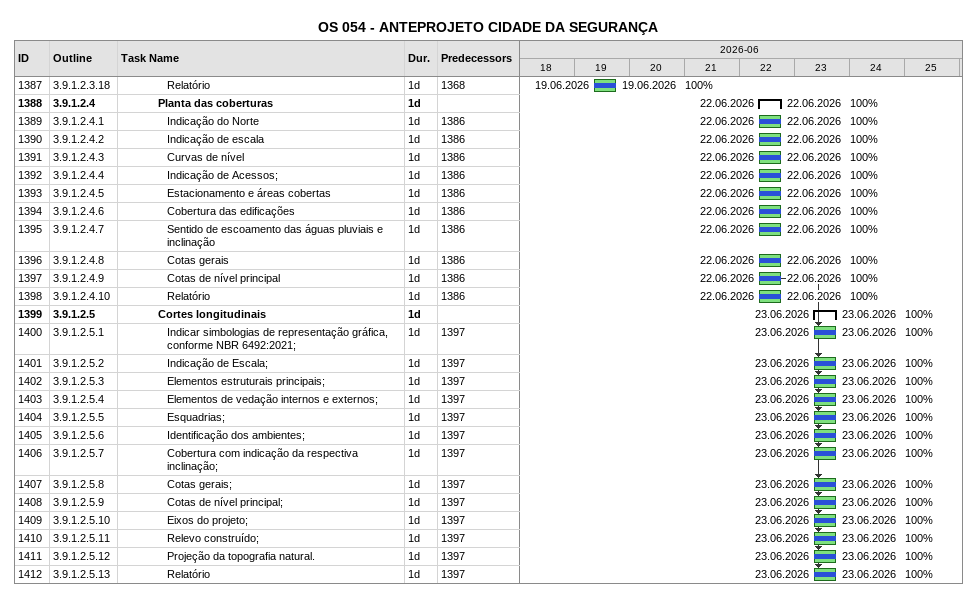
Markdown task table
OS 054 - ANTEPROJETO CIDADE DA SEGURANÇA

| ID | WBS | Task | Duration | Start | Finish | Predecessors | % complete |
|---|---|---|---|---|---|---|---|
| 1387 | 3.9.1.2.3.18 | Relatório | 1d | 2026-06-19 | 2026-06-19 | 1368 | 100 |
| 1388 | 3.9.1.2.4 | **Planta das coberturas** | 1d | 2026-06-22 | 2026-06-22 |  | 100 |
| 1389 | 3.9.1.2.4.1 | Indicação do Norte | 1d | 2026-06-22 | 2026-06-22 | 1386 | 100 |
| 1390 | 3.9.1.2.4.2 | Indicação de escala | 1d | 2026-06-22 | 2026-06-22 | 1386 | 100 |
| 1391 | 3.9.1.2.4.3 | Curvas de nível | 1d | 2026-06-22 | 2026-06-22 | 1386 | 100 |
| 1392 | 3.9.1.2.4.4 | Indicação de Acessos; | 1d | 2026-06-22 | 2026-06-22 | 1386 | 100 |
| 1393 | 3.9.1.2.4.5 | Estacionamento e áreas cobertas | 1d | 2026-06-22 | 2026-06-22 | 1386 | 100 |
| 1394 | 3.9.1.2.4.6 | Cobertura das edificações | 1d | 2026-06-22 | 2026-06-22 | 1386 | 100 |
| 1395 | 3.9.1.2.4.7 | Sentido de escoamento das águas pluviais e inclinação | 1d | 2026-06-22 | 2026-06-22 | 1386 | 100 |
| 1396 | 3.9.1.2.4.8 | Cotas gerais | 1d | 2026-06-22 | 2026-06-22 | 1386 | 100 |
| 1397 | 3.9.1.2.4.9 | Cotas de nível principal | 1d | 2026-06-22 | 2026-06-22 | 1386 | 100 |
| 1398 | 3.9.1.2.4.10 | Relatório | 1d | 2026-06-22 | 2026-06-22 | 1386 | 100 |
| 1399 | 3.9.1.2.5 | **Cortes longitudinais** | 1d | 2026-06-23 | 2026-06-23 |  | 100 |
| 1400 | 3.9.1.2.5.1 | Indicar simbologias de representação gráfica, conforme NBR 6492:2021; | 1d | 2026-06-23 | 2026-06-23 | 1397 | 100 |
| 1401 | 3.9.1.2.5.2 | Indicação de Escala; | 1d | 2026-06-23 | 2026-06-23 | 1397 | 100 |
| 1402 | 3.9.1.2.5.3 | Elementos estruturais principais; | 1d | 2026-06-23 | 2026-06-23 | 1397 | 100 |
| 1403 | 3.9.1.2.5.4 | Elementos de vedação internos e externos; | 1d | 2026-06-23 | 2026-06-23 | 1397 | 100 |
| 1404 | 3.9.1.2.5.5 | Esquadrias; | 1d | 2026-06-23 | 2026-06-23 | 1397 | 100 |
| 1405 | 3.9.1.2.5.6 | Identificação dos ambientes; | 1d | 2026-06-23 | 2026-06-23 | 1397 | 100 |
| 1406 | 3.9.1.2.5.7 | Cobertura com indicação da respectiva inclinação; | 1d | 2026-06-23 | 2026-06-23 | 1397 | 100 |
| 1407 | 3.9.1.2.5.8 | Cotas gerais; | 1d | 2026-06-23 | 2026-06-23 | 1397 | 100 |
| 1408 | 3.9.1.2.5.9 | Cotas de nível principal; | 1d | 2026-06-23 | 2026-06-23 | 1397 | 100 |
| 1409 | 3.9.1.2.5.10 | Eixos do projeto; | 1d | 2026-06-23 | 2026-06-23 | 1397 | 100 |
| 1410 | 3.9.1.2.5.11 | Relevo construído; | 1d | 2026-06-23 | 2026-06-23 | 1397 | 100 |
| 1411 | 3.9.1.2.5.12 | Projeção da topografia natural. | 1d | 2026-06-23 | 2026-06-23 | 1397 | 100 |
| 1412 | 3.9.1.2.5.13 | Relatório | 1d | 2026-06-23 | 2026-06-23 | 1397 | 100 |
